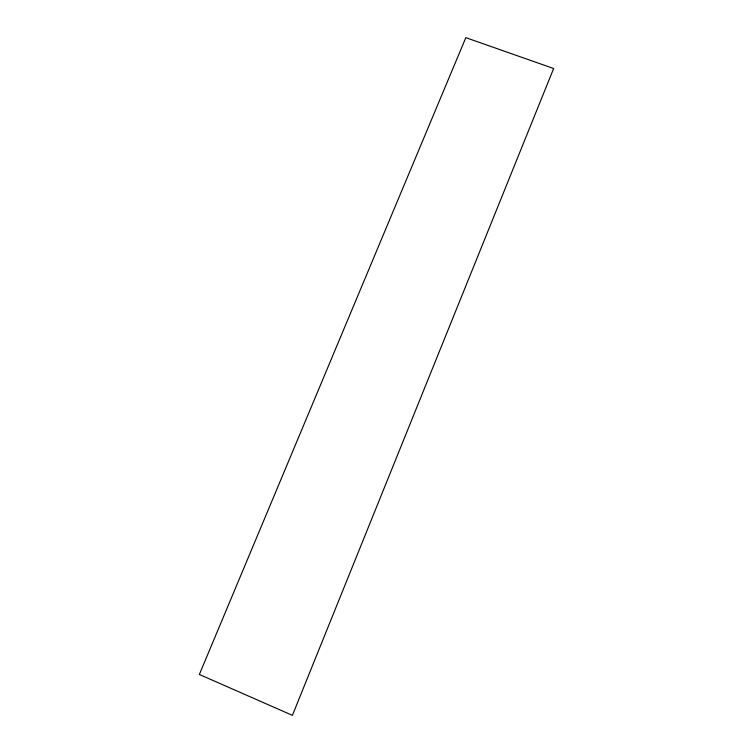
<?xml version="1.0" encoding="UTF-8"?>
<svg xmlns="http://www.w3.org/2000/svg" width="753" height="753" viewBox="0 0 753 753"><rect width="100%" height="100%" fill="white"/><g stroke="black" fill="none" stroke-linecap="round" stroke-linejoin="round"><path stroke-width="1.13" d="M553.643 68.523L292.399 715.35L199.357 674.462L465.825 37.65L553.643 68.523"/></g></svg>
